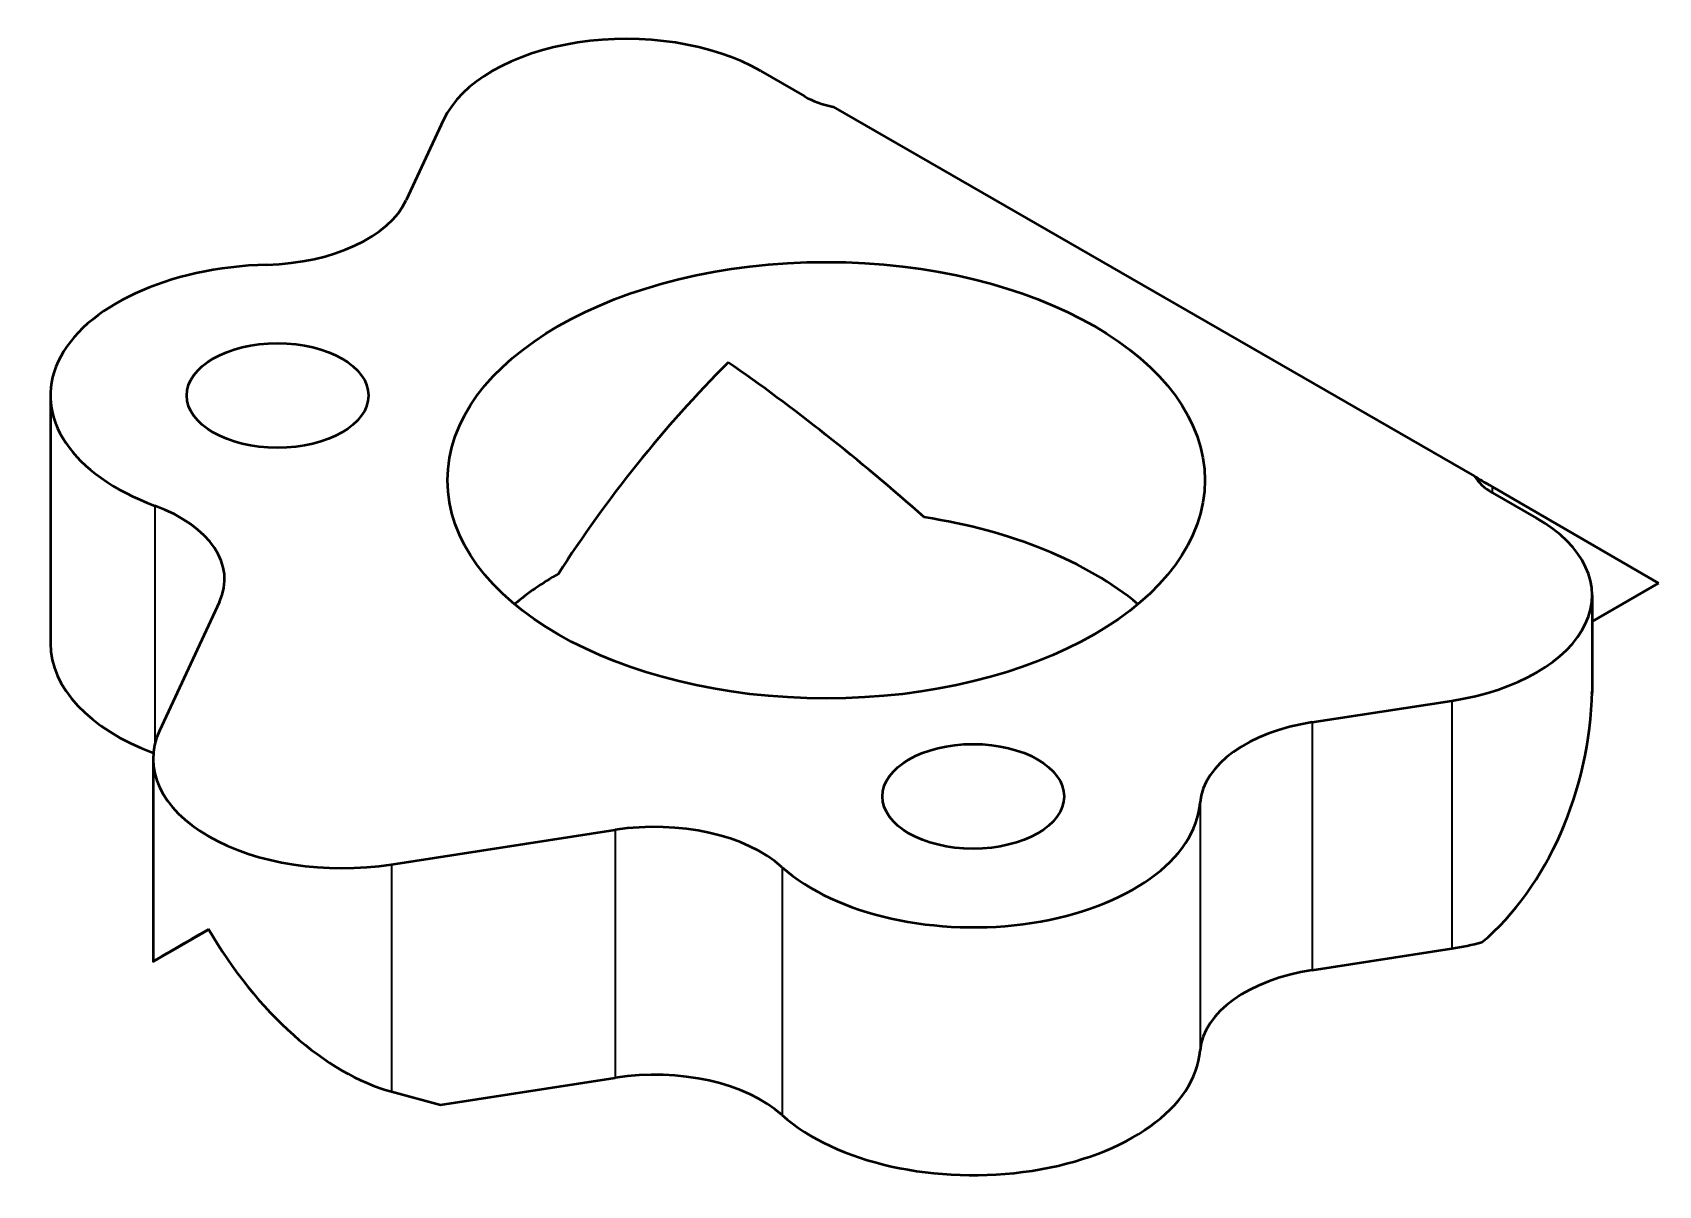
# Model space of a CAD drawing. Header units: inches. Extents: x 1.51 to 9.39, y 3.23 to 7.66.
# Drawn here: x 8.547 to 9.392, y 6.814 to 7.413 of the extents above; entities that cross this region are included whole.
import ezdxf

# ---------------------------------------------------------------- set-up
doc = ezdxf.new("R2010")
doc.units = ezdxf.units.IN
doc.header["$MEASUREMENT"] = 0
doc.layers.add('Visible (ANSI)', color=7, linetype='Continuous', lineweight=50)
doc.layers.add('Visible Narrow (ANSI)', color=7, linetype='Continuous', lineweight=35)

msp = doc.modelspace()

# ---------------------------------------------------------------- linework, layer by layer
at = {"layer": 'Visible (ANSI)'}
for p, q in [((8.92507, 7.39323), (8.94802, 7.38001)), ((8.96294, 7.37463), (9.29629, 7.18267)), ((8.7604, 7.36782), (8.74098, 7.32608)), ((8.55598, 7.22458), (8.55598, 7.09583)), ((9.39194, 7.12709), (9.30564, 7.17717)), ((9.30564, 7.17407), (9.32859, 7.16086)), ((9.35742, 7.10721), (9.39194, 7.12709)), ((8.64389, 7.11742), (8.6127, 7.05039)), ((9.35742, 7.12078), (9.35742, 7.07025)), ((9.21199, 7.05484), (9.28447, 7.06603)), ((8.60935, 7.03572), (8.60935, 6.93054)), ((8.73325, 6.98097), (8.84964, 6.99893)), ((8.63831, 6.94713), (8.61953, 6.93631)), ((8.61953, 6.93631), (8.6127, 6.93242)), ((9.21199, 6.9261), (9.28447, 6.93728)), ((8.75872, 6.85616), (8.84964, 6.87019)), ((8.73325, 6.86301), (8.75872, 6.85616))]:
    msp.add_line(p, q, dxfattribs=at)
for centre, major_axis, ratio, start_param, end_param in [((8.85547, 7.35315), (-0.09843, 0), 0.575862, 3.926991, 6.021386), ((8.97586, 7.39604), (0.03937, 0), 0.575862, 3.926991, 4.378018), ((8.66492, 7.33782), (0.07874, 0), 0.575862, 4.758994, 6.021386), ((8.67409, 7.22458), (-0.11811, 0), 0.575862, 4.758994, 7.283778), ((8.95931, 7.13229), (0.1776, 0.20711), 0.409945, 1.38666, 1.910259), ((8.95931, 7.13229), (0.19352, -0.16595), 0.217188, 1.493133, 2.016732), ((9.33348, 7.19011), (-0.03937, 0), 0.575862, 0.334371, 0.785398), ((9.33348, 7.16114), (0.03937, -0.02276), 0.001672, 3.481108, 3.927958), ((8.56783, 7.12916), (0.07874, 0), 0.575862, 6.021386, 7.283778), ((8.95931, 7.05182), (-0.19685, 0), 0.575862, 3.745517, 4.45059), ((9.259, 7.12078), (0.09843, 0), 0.575862, 4.974188, 7.068583), ((8.95931, 7.05182), (-0.19685, 0), 0.575862, 5.497787, 5.67926), ((8.67409, 7.09583), (-0.11811, 0), 0.575862, 0, 0.992167), ((9.259, 7.05391), (-0.02974, -0.13442), 0.69802, 0.738592, 1.849005), ((9.259, 7.09108), (0.09832, -0.02176), 0.204265, 0.005859, 0.073921), ((8.70777, 7.03572), (-0.09843, 0), 0.575862, 6.021386, 8.115781), ((9.23237, 7.01105), (-0.07874, 0), 0.575862, 4.974188, 6.236581), ((9.03573, 7.01633), (0.11811, 0), 0.575862, 3.711796, 6.236581), ((8.87002, 6.95514), (0.07874, 0), 0.575862, 0.570204, 1.832596), ((8.70777, 6.98744), (-0.09843, -0.0569), 0.001672, 5.49682, 6.544018), ((8.70777, 6.98744), (0.06966, -0.12051), 0.576978, 4.711422, 5.75862), ((9.259, 6.99203), (0.09843, 0), 0.575862, 4.974188, 5.144017), ((9.23237, 6.8823), (-0.07874, 0), 0.575862, 4.974188, 6.236581), ((9.03573, 6.88758), (0.11811, 0), 0.575862, 3.711796, 6.236581), ((8.87002, 6.82639), (0.07874, 0), 0.575862, 0.570204, 1.832596)]:
    msp.add_ellipse(centre, major_axis=major_axis, ratio=ratio, start_param=start_param, end_param=end_param, dxfattribs=at)
for centre, major_axis in [((8.95931, 7.18057), (-0.19685, 0)), ((8.67409, 7.22458), (-0.04724, 0)), ((9.03573, 7.01633), (-0.04724, 0))]:
    msp.add_ellipse(centre, major_axis=major_axis, ratio=0.575862, dxfattribs=at)
at = {"layer": 'Visible Narrow (ANSI)'}
for p, q in [((9.30564, 7.17407), (9.30564, 7.17717)), ((8.61034, 7.16733), (8.61034, 7.04374)), ((9.28447, 7.06603), (9.28447, 6.93728)), ((9.21199, 7.05484), (9.21199, 6.9261)), ((9.15371, 7.01316), (9.15371, 6.88441)), ((8.84964, 6.99893), (8.84964, 6.87019)), ((8.73325, 6.98097), (8.73325, 6.86301)), ((8.93631, 6.97961), (8.93631, 6.85087))]:
    msp.add_line(p, q, dxfattribs=at)

doc.saveas('drawing.dxf')
